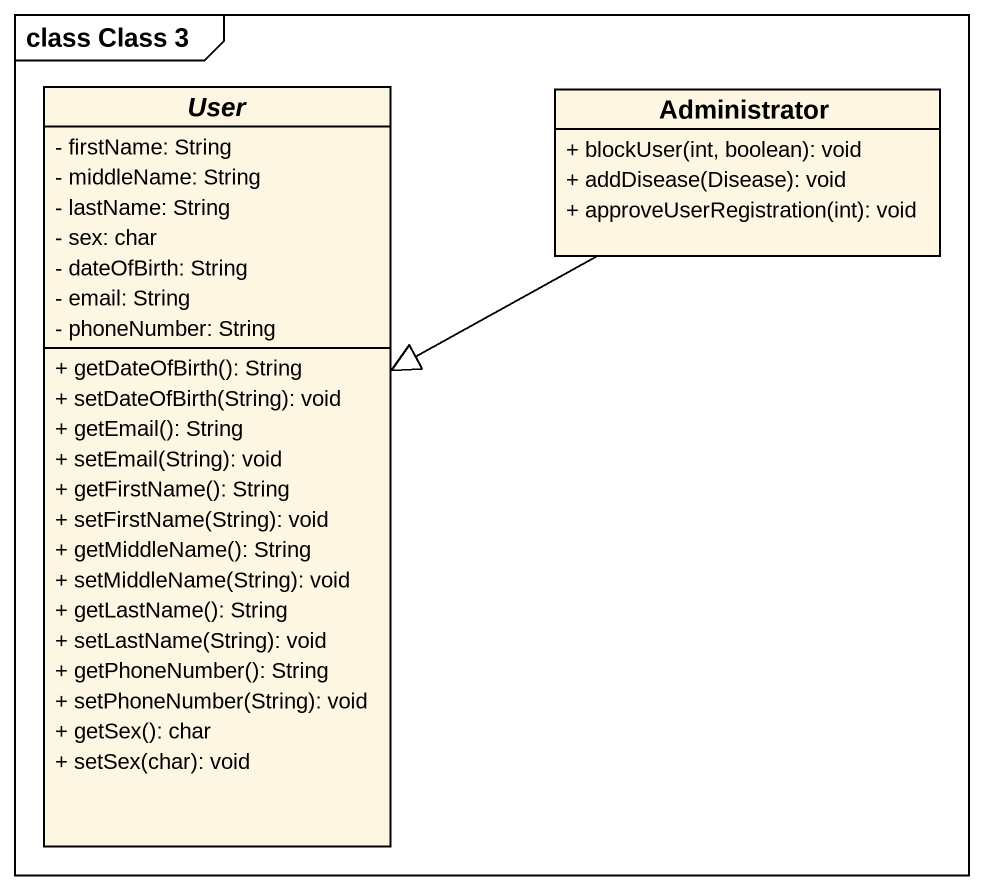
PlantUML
@startuml
mainframe class Class 3
hide circle
hide empty members
skinparam classAttributeIconSize 0
abstract class User {
  - firstName: String
  - middleName: String
  - lastName: String
  - sex: char
  - dateOfBirth: String
  - email: String
  - phoneNumber: String
  + getDateOfBirth(): String
  + setDateOfBirth(String): void
  + getEmail(): String
  + setEmail(String): void
  + getFirstName(): String
  + setFirstName(String): void
  + getMiddleName(): String
  + setMiddleName(String): void
  + getLastName(): String
  + setLastName(String): void
  + getPhoneNumber(): String
  + setPhoneNumber(String): void
  + getSex(): char
  + setSex(char): void
}
class Administrator {
  + blockUser(int, boolean): void
  + addDisease(Disease): void
  + approveUserRegistration(int): void
}
Administrator -left-|> User
@enduml
